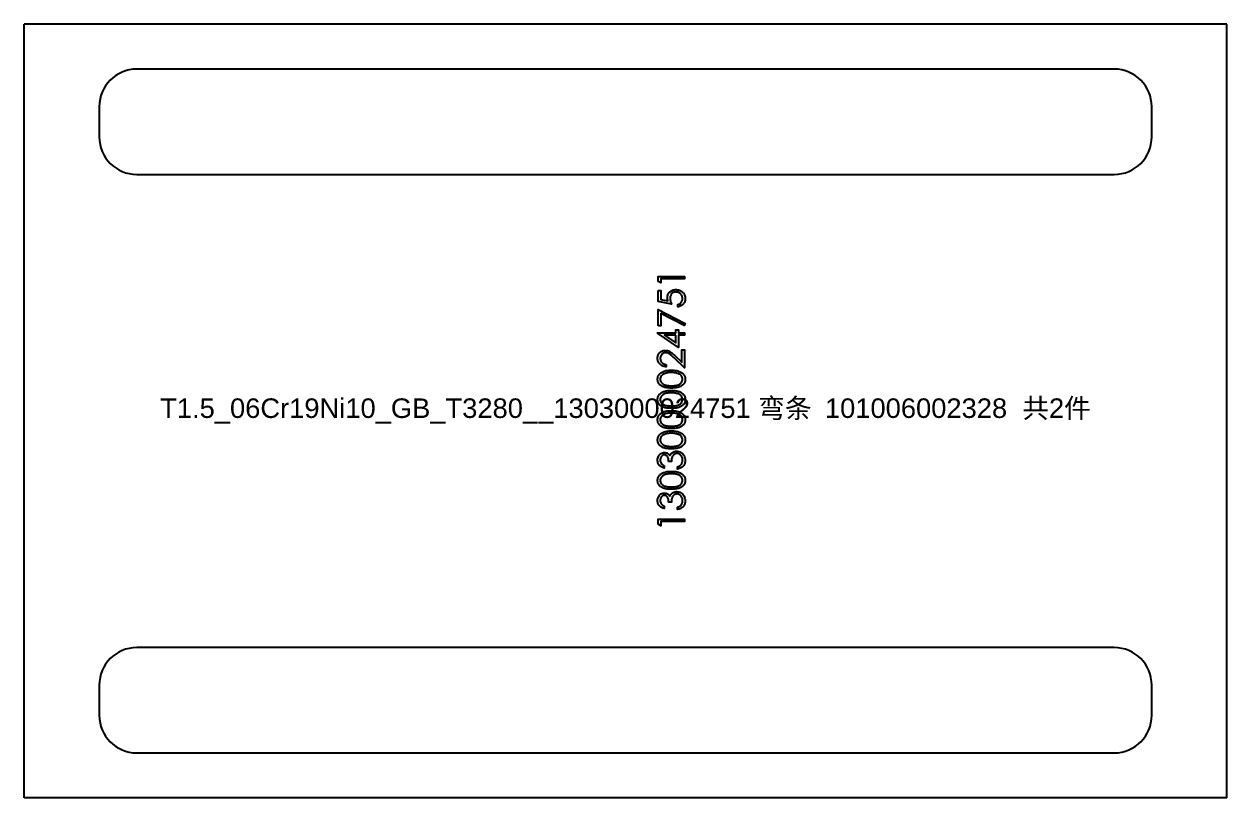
# Model space of a CAD drawing. Extents: x -16 to 22649, y -4599 to 814.
# Drawn here: x 1464.4 to 1624.4, y -1448.7 to -1345.7 of the extents above; entities that cross this region are included whole.
import ezdxf

# ---------------------------------------------------------------- set-up
doc = ezdxf.new("R2010")
doc.units = 0
doc.header["$MEASUREMENT"] = 0
doc.linetypes.add('CENTERX2', pattern=[20.32, 12.7, -2.54, 2.54, -2.54])
doc.layers.get('0').update_dxf_attribs({"linetype": 'CONTINUOUS'})
for name, color, linetype in [('1', 6, 'CENTERX2'), ('S1', 7, 'CONTINUOUS'), ('SLD-0', 7, 'CONTINUOUS')]:
    doc.layers.add(name, color=color, linetype=linetype)
doc.styles.get("Standard").update_dxf_attribs({"font": 'arial.ttf'})

# ---------------------------------------------------------------- blocks, each defined once
blk = doc.blocks.new('1303000024751_弯条_101006002')
at = {"layer": '1', "color": 6, "linetype": 'CONTINUOUS', "flags": 128}
for points in [[(4.36, 17.25), (4.36, 17.9), (4.36, 17.9), (7.86, 17.9), (7.86, 17.9), (7.86, 17.59), (7.86, 17.59), (4.71, 17.59), (4.71, 17.59), (4.71, 17.05), (4.71, 17.05), (4.36, 17.25)], [(4.36, 16.02), (4.71, 16.02), (4.71, 16.02), (4.71, 14.83), (4.71, 14.83), (5.63, 14.64), (5.63, 14.64), (5.61, 14.75), (5.58, 14.86), (5.57, 14.96), (5.57, 15.05), (5.57, 15.05), (5.57, 15.17), (5.59, 15.28), (5.61, 15.39), (5.65, 15.49), (5.69, 15.58), (5.75, 15.67), (5.81, 15.76), (5.89, 15.84), (5.97, 15.91), (6.06, 15.98), (6.15, 16.03), (6.25, 16.07), (6.36, 16.11), (6.47, 16.13), (6.59, 16.15), (6.71, 16.15), (6.71, 16.15), (6.8, 16.15), (6.88, 16.14), (6.96, 16.13), (7.04, 16.11), (7.12, 16.09), (7.2, 16.06), (7.27, 16.03), (7.35, 15.99), (7.42, 15.95), (7.48, 15.9), (7.55, 15.86), (7.6, 15.8), (7.66, 15.75), (7.71, 15.69), (7.75, 15.63), (7.79, 15.56), (7.83, 15.49), (7.86, 15.42), (7.88, 15.34), (7.91, 15.27), (7.92, 15.19), (7.94, 15.1), (7.94, 15.02), (7.94, 14.93), (7.94, 14.93), (7.94, 14.83), (7.93, 14.73), (7.91, 14.63), (7.88, 14.54), (7.84, 14.45), (7.79, 14.37), (7.73, 14.29), (7.67, 14.21), (7.6, 14.14), (7.52, 14.08), (7.44, 14.03), (7.35, 13.98), (7.26, 13.94), (7.17, 13.91), (7.06, 13.88), (6.96, 13.86), (6.96, 13.86), (6.96, 14.18), (6.96, 14.18), (7.06, 14.2), (7.15, 14.23), (7.23, 14.27), (7.3, 14.32), (7.36, 14.38), (7.41, 14.44), (7.46, 14.51), (7.51, 14.59), (7.54, 14.68), (7.57, 14.77), (7.58, 14.86), (7.59, 14.95), (7.59, 14.95), (7.58, 15.04), (7.57, 15.13), (7.55, 15.21), (7.52, 15.29), (7.49, 15.37), (7.44, 15.44), (7.39, 15.51), (7.33, 15.58), (7.27, 15.64), (7.2, 15.69), (7.12, 15.74), (7.05, 15.77), (6.97, 15.8), (6.88, 15.82), (6.79, 15.83), (6.7, 15.84), (6.7, 15.84), (6.61, 15.83), (6.53, 15.82), (6.46, 15.81), (6.39, 15.78), (6.32, 15.75), (6.26, 15.71), (6.2, 15.66), (6.14, 15.61), (6.09, 15.55), (6.05, 15.48), (6.01, 15.41), (5.98, 15.34), (5.96, 15.26), (5.94, 15.18), (5.93, 15.09), (5.93, 14.99), (5.93, 14.99), (5.93, 14.91), (5.94, 14.83), (5.95, 14.74), (5.97, 14.64), (6, 14.54), (6.03, 14.44), (6.06, 14.33), (6.11, 14.22), (6.11, 14.22), (4.36, 14.58), (4.36, 14.58), (4.36, 16.02)], [(4.36, 11.35), (4.36, 13.5), (4.36, 13.5), (7.94, 11.66), (7.94, 11.66), (7.8, 11.39), (7.8, 11.39), (4.71, 12.97), (4.71, 12.97), (4.71, 11.35), (4.71, 11.35), (4.36, 11.35)], [(4.27, 10.34), (4.27, 10.41), (4.27, 10.41), (6.69, 10.41), (6.69, 10.41), (6.69, 10.81), (6.69, 10.81), (7.05, 10.81), (7.05, 10.81), (7.05, 10.41), (7.05, 10.41), (7.86, 10.41), (7.86, 10.41), (7.86, 10.09), (7.86, 10.09), (7.05, 10.09), (7.05, 10.09), (7.05, 8.43), (7.05, 8.43), (4.27, 10.34)], [(6.69, 10.09), (5.17, 10.09), (5.17, 10.09), (6.69, 9.05), (6.69, 9.05), (6.69, 10.09)], [(5.43, 6.19), (5.43, 5.88), (5.43, 5.88), (5.31, 5.88), (5.19, 5.9), (5.08, 5.93), (4.97, 5.97), (4.87, 6.01), (4.77, 6.07), (4.68, 6.14), (4.59, 6.21), (4.52, 6.3), (4.45, 6.39), (4.39, 6.48), (4.35, 6.58), (4.31, 6.68), (4.29, 6.79), (4.27, 6.9), (4.27, 7.02), (4.27, 7.02), (4.27, 7.13), (4.29, 7.24), (4.31, 7.35), (4.34, 7.45), (4.39, 7.54), (4.44, 7.62), (4.5, 7.71), (4.58, 7.78), (4.65, 7.85), (4.74, 7.91), (4.82, 7.96), (4.91, 8), (5.01, 8.03), (5.1, 8.06), (5.2, 8.07), (5.31, 8.07), (5.31, 8.07), (5.45, 8.07), (5.59, 8.04), (5.73, 7.99), (5.86, 7.93), (5.93, 7.89), (6, 7.84), (6.08, 7.78), (6.16, 7.72), (6.26, 7.64), (6.35, 7.56), (6.45, 7.47), (6.56, 7.37), (6.56, 7.37), (7.5, 6.49), (7.5, 6.49), (7.5, 8.12), (7.5, 8.12), (7.86, 8.12), (7.86, 8.12), (7.86, 5.74), (7.86, 5.74), (6.41, 7.1), (6.41, 7.1), (6.3, 7.2), (6.21, 7.29), (6.12, 7.37), (6.03, 7.44), (5.96, 7.5), (5.89, 7.56), (5.83, 7.6), (5.77, 7.64), (5.67, 7.69), (5.56, 7.73), (5.45, 7.75), (5.33, 7.76), (5.33, 7.76), (5.26, 7.76), (5.19, 7.75), (5.13, 7.73), (5.06, 7.71), (5, 7.67), (4.94, 7.64), (4.89, 7.59), (4.83, 7.54), (4.78, 7.48), (4.74, 7.42), (4.71, 7.36), (4.68, 7.3), (4.65, 7.23), (4.64, 7.15), (4.63, 7.08), (4.62, 7), (4.62, 7), (4.63, 6.92), (4.64, 6.84), (4.65, 6.77), (4.68, 6.69), (4.71, 6.63), (4.74, 6.56), (4.79, 6.5), (4.84, 6.44), (4.89, 6.39), (4.95, 6.34), (5.02, 6.3), (5.09, 6.27), (5.17, 6.24), (5.25, 6.22), (5.34, 6.2), (5.43, 6.19)], [(6.11, 3.05), (5.94, 3.05), (5.78, 3.06), (5.63, 3.07), (5.49, 3.09), (5.36, 3.11), (5.24, 3.13), (5.13, 3.16), (5.03, 3.2), (4.94, 3.24), (4.86, 3.28), (4.78, 3.33), (4.7, 3.38), (4.63, 3.43), (4.57, 3.49), (4.51, 3.55), (4.46, 3.62), (4.42, 3.68), (4.38, 3.75), (4.34, 3.83), (4.31, 3.9), (4.29, 3.98), (4.28, 4.06), (4.27, 4.14), (4.27, 4.22), (4.27, 4.22), (4.27, 4.3), (4.28, 4.38), (4.29, 4.46), (4.31, 4.54), (4.34, 4.62), (4.38, 4.69), (4.42, 4.76), (4.46, 4.83), (4.51, 4.9), (4.57, 4.96), (4.64, 5.02), (4.71, 5.08), (4.78, 5.13), (4.87, 5.18), (4.96, 5.23), (5.05, 5.27), (5.15, 5.3), (5.26, 5.34), (5.38, 5.37), (5.51, 5.39), (5.65, 5.4), (5.79, 5.42), (5.95, 5.42), (6.11, 5.43), (6.11, 5.43), (6.27, 5.42), (6.42, 5.42), (6.56, 5.4), (6.7, 5.39), (6.83, 5.37), (6.94, 5.34), (7.06, 5.31), (7.16, 5.27), (7.25, 5.23), (7.34, 5.18), (7.42, 5.14), (7.5, 5.08), (7.57, 5.03), (7.63, 4.97), (7.69, 4.9), (7.75, 4.83), (7.79, 4.76), (7.83, 4.69), (7.87, 4.62), (7.9, 4.54), (7.92, 4.46), (7.93, 4.38), (7.94, 4.3), (7.94, 4.22), (7.94, 4.22), (7.94, 4.14), (7.93, 4.06), (7.92, 3.98), (7.9, 3.9), (7.87, 3.83), (7.84, 3.76), (7.8, 3.69), (7.75, 3.62), (7.7, 3.55), (7.64, 3.49), (7.58, 3.43), (7.51, 3.38), (7.44, 3.33), (7.36, 3.28), (7.27, 3.24), (7.18, 3.2), (7.08, 3.16), (6.97, 3.13), (6.85, 3.11), (6.72, 3.09), (6.58, 3.07), (6.43, 3.06), (6.27, 3.05), (6.11, 3.05)], [(6.11, 3.36), (6.25, 3.36), (6.38, 3.37), (6.5, 3.38), (6.61, 3.39), (6.72, 3.41), (6.82, 3.42), (6.9, 3.45), (6.98, 3.47), (7.05, 3.5), (7.12, 3.53), (7.18, 3.57), (7.24, 3.6), (7.3, 3.64), (7.35, 3.69), (7.39, 3.74), (7.43, 3.79), (7.5, 3.89), (7.55, 4), (7.58, 4.11), (7.59, 4.23), (7.59, 4.23), (7.58, 4.35), (7.55, 4.46), (7.5, 4.57), (7.44, 4.67), (7.4, 4.72), (7.35, 4.77), (7.3, 4.81), (7.25, 4.85), (7.19, 4.89), (7.13, 4.92), (7.06, 4.95), (6.99, 4.98), (6.99, 4.98), (6.89, 5.01), (6.79, 5.04), (6.69, 5.06), (6.58, 5.08), (6.47, 5.09), (6.35, 5.1), (6.23, 5.11), (6.11, 5.11), (6.11, 5.11), (5.98, 5.11), (5.86, 5.11), (5.74, 5.1), (5.64, 5.08), (5.53, 5.07), (5.44, 5.05), (5.34, 5.02), (5.26, 5), (5.18, 4.96), (5.11, 4.93), (5.04, 4.89), (4.97, 4.86), (4.92, 4.81), (4.86, 4.77), (4.82, 4.72), (4.78, 4.67), (4.71, 4.56), (4.66, 4.46), (4.63, 4.34), (4.62, 4.23), (4.62, 4.23), (4.63, 4.11), (4.66, 4), (4.71, 3.89), (4.78, 3.79), (4.82, 3.74), (4.86, 3.69), (4.91, 3.65), (4.97, 3.6), (5.02, 3.57), (5.09, 3.53), (5.15, 3.5), (5.23, 3.47), (5.31, 3.45), (5.39, 3.42), (5.49, 3.41), (5.59, 3.39), (5.71, 3.38), (5.83, 3.37), (5.96, 3.36), (6.11, 3.36)], [(6.11, 0.36), (5.94, 0.36), (5.78, 0.37), (5.63, 0.38), (5.49, 0.39), (5.36, 0.41), (5.24, 0.44), (5.13, 0.47), (5.03, 0.5), (4.94, 0.54), (4.86, 0.59), (4.78, 0.63), (4.7, 0.68), (4.63, 0.74), (4.57, 0.8), (4.51, 0.86), (4.46, 0.92), (4.42, 0.99), (4.38, 1.06), (4.34, 1.13), (4.31, 1.21), (4.29, 1.29), (4.28, 1.36), (4.27, 1.44), (4.27, 1.53), (4.27, 1.53), (4.27, 1.61), (4.28, 1.69), (4.29, 1.77), (4.31, 1.85), (4.34, 1.93), (4.38, 2), (4.42, 2.07), (4.46, 2.14), (4.51, 2.21), (4.57, 2.27), (4.64, 2.33), (4.71, 2.39), (4.78, 2.44), (4.87, 2.49), (4.96, 2.53), (5.05, 2.58), (5.15, 2.61), (5.26, 2.65), (5.38, 2.67), (5.51, 2.7), (5.65, 2.71), (5.79, 2.73), (5.95, 2.73), (6.11, 2.74), (6.11, 2.74), (6.27, 2.73), (6.42, 2.73), (6.56, 2.71), (6.7, 2.7), (6.83, 2.67), (6.94, 2.65), (7.06, 2.61), (7.16, 2.58), (7.25, 2.54), (7.34, 2.49), (7.42, 2.44), (7.5, 2.39), (7.57, 2.33), (7.63, 2.27), (7.69, 2.21), (7.75, 2.14), (7.79, 2.07), (7.83, 2), (7.87, 1.93), (7.9, 1.85), (7.92, 1.77), (7.93, 1.69), (7.94, 1.61), (7.94, 1.53), (7.94, 1.53), (7.94, 1.44), (7.93, 1.36), (7.92, 1.29), (7.9, 1.21), (7.87, 1.14), (7.84, 1.06), (7.8, 0.99), (7.75, 0.93), (7.7, 0.86), (7.64, 0.8), (7.58, 0.74), (7.51, 0.69), (7.44, 0.64), (7.36, 0.59), (7.27, 0.55), (7.18, 0.51), (7.08, 0.47), (6.97, 0.44), (6.85, 0.42), (6.72, 0.39), (6.58, 0.38), (6.43, 0.37), (6.27, 0.36), (6.11, 0.36)], [(6.11, 0.67), (6.25, 0.67), (6.38, 0.68), (6.5, 0.69), (6.61, 0.7), (6.72, 0.71), (6.82, 0.73), (6.9, 0.75), (6.98, 0.78), (7.05, 0.81), (7.12, 0.84), (7.18, 0.87), (7.24, 0.91), (7.3, 0.95), (7.35, 1), (7.39, 1.04), (7.43, 1.09), (7.5, 1.2), (7.55, 1.31), (7.58, 1.42), (7.59, 1.54), (7.59, 1.54), (7.58, 1.65), (7.55, 1.77), (7.5, 1.87), (7.44, 1.98), (7.4, 2.03), (7.35, 2.07), (7.3, 2.12), (7.25, 2.16), (7.19, 2.2), (7.13, 2.23), (7.06, 2.26), (6.99, 2.29), (6.99, 2.29), (6.89, 2.32), (6.79, 2.35), (6.69, 2.37), (6.58, 2.39), (6.47, 2.4), (6.35, 2.41), (6.23, 2.42), (6.11, 2.42), (6.11, 2.42), (5.98, 2.42), (5.86, 2.41), (5.74, 2.4), (5.64, 2.39), (5.53, 2.37), (5.44, 2.36), (5.34, 2.33), (5.26, 2.3), (5.18, 2.27), (5.11, 2.24), (5.04, 2.2), (4.97, 2.16), (4.92, 2.12), (4.86, 2.08), (4.82, 2.03), (4.78, 1.98), (4.71, 1.87), (4.66, 1.76), (4.63, 1.65), (4.62, 1.54), (4.62, 1.54), (4.63, 1.42), (4.66, 1.31), (4.71, 1.2), (4.78, 1.09), (4.82, 1.04), (4.86, 1), (4.91, 0.95), (4.97, 0.91), (5.02, 0.87), (5.09, 0.84), (5.15, 0.81), (5.23, 0.78), (5.31, 0.75), (5.39, 0.73), (5.49, 0.71), (5.59, 0.7), (5.71, 0.69), (5.83, 0.68), (5.96, 0.67), (6.11, 0.67)], [(6.11, -2.34), (5.94, -2.33), (5.78, -2.33), (5.63, -2.31), (5.49, -2.3), (5.36, -2.28), (5.24, -2.25), (5.13, -2.22), (5.03, -2.19), (4.94, -2.15), (4.86, -2.11), (4.78, -2.06), (4.7, -2.01), (4.63, -1.95), (4.57, -1.9), (4.51, -1.84), (4.46, -1.77), (4.42, -1.7), (4.38, -1.63), (4.34, -1.56), (4.31, -1.48), (4.29, -1.41), (4.28, -1.33), (4.27, -1.25), (4.27, -1.17), (4.27, -1.17), (4.27, -1.08), (4.28, -1), (4.29, -0.92), (4.31, -0.84), (4.34, -0.77), (4.38, -0.69), (4.42, -0.62), (4.46, -0.55), (4.51, -0.49), (4.57, -0.42), (4.64, -0.36), (4.71, -0.31), (4.78, -0.25), (4.87, -0.2), (4.96, -0.16), (5.05, -0.12), (5.15, -0.08), (5.26, -0.05), (5.38, -0.02), (5.51, 0), (5.65, 0.02), (5.79, 0.03), (5.95, 0.04), (6.11, 0.04), (6.11, 0.04), (6.27, 0.04), (6.42, 0.03), (6.56, 0.02), (6.7, 0), (6.83, -0.02), (6.94, -0.05), (7.06, -0.08), (7.16, -0.11), (7.25, -0.16), (7.34, -0.2), (7.42, -0.25), (7.5, -0.3), (7.57, -0.36), (7.63, -0.42), (7.69, -0.48), (7.75, -0.55), (7.79, -0.62), (7.83, -0.69), (7.87, -0.77), (7.9, -0.84), (7.92, -0.92), (7.93, -1), (7.94, -1.08), (7.94, -1.17), (7.94, -1.17), (7.94, -1.25), (7.93, -1.33), (7.92, -1.41), (7.9, -1.48), (7.87, -1.56), (7.84, -1.63), (7.8, -1.7), (7.75, -1.77), (7.7, -1.83), (7.64, -1.89), (7.58, -1.95), (7.51, -2.01), (7.44, -2.06), (7.36, -2.1), (7.27, -2.15), (7.18, -2.19), (7.08, -2.22), (6.97, -2.25), (6.85, -2.28), (6.72, -2.3), (6.58, -2.31), (6.43, -2.33), (6.27, -2.33), (6.11, -2.34)], [(6.11, -2.02), (6.25, -2.02), (6.38, -2.01), (6.5, -2.01), (6.61, -1.99), (6.72, -1.98), (6.82, -1.96), (6.9, -1.94), (6.98, -1.91), (7.05, -1.89), (7.12, -1.85), (7.18, -1.82), (7.24, -1.78), (7.3, -1.74), (7.35, -1.7), (7.39, -1.65), (7.43, -1.6), (7.5, -1.49), (7.55, -1.38), (7.58, -1.27), (7.59, -1.15), (7.59, -1.15), (7.58, -1.04), (7.55, -0.93), (7.5, -0.82), (7.44, -0.71), (7.4, -0.66), (7.35, -0.62), (7.3, -0.57), (7.25, -0.53), (7.19, -0.5), (7.13, -0.46), (7.06, -0.43), (6.99, -0.4), (6.99, -0.4), (6.89, -0.37), (6.79, -0.35), (6.69, -0.32), (6.58, -0.3), (6.47, -0.29), (6.35, -0.28), (6.23, -0.27), (6.11, -0.27), (6.11, -0.27), (5.98, -0.27), (5.86, -0.28), (5.74, -0.29), (5.64, -0.3), (5.53, -0.32), (5.44, -0.34), (5.34, -0.36), (5.26, -0.39), (5.18, -0.42), (5.11, -0.45), (5.04, -0.49), (4.97, -0.53), (4.92, -0.57), (4.86, -0.62), (4.82, -0.66), (4.78, -0.72), (4.71, -0.82), (4.66, -0.93), (4.63, -1.04), (4.62, -1.15), (4.62, -1.15), (4.63, -1.27), (4.66, -1.38), (4.71, -1.49), (4.78, -1.6), (4.82, -1.65), (4.86, -1.7), (4.91, -1.74), (4.97, -1.78), (5.02, -1.82), (5.09, -1.85), (5.15, -1.88), (5.23, -1.91), (5.31, -1.94), (5.39, -1.96), (5.49, -1.98), (5.59, -1.99), (5.71, -2.01), (5.83, -2.01), (5.96, -2.02), (6.11, -2.02)], [(6.11, -5.03), (5.94, -5.03), (5.78, -5.02), (5.63, -5.01), (5.49, -4.99), (5.36, -4.97), (5.24, -4.94), (5.13, -4.91), (5.03, -4.88), (4.94, -4.84), (4.86, -4.8), (4.78, -4.75), (4.7, -4.7), (4.63, -4.65), (4.57, -4.59), (4.51, -4.53), (4.46, -4.46), (4.42, -4.39), (4.38, -4.32), (4.34, -4.25), (4.31, -4.18), (4.29, -4.1), (4.28, -4.02), (4.27, -3.94), (4.27, -3.86), (4.27, -3.86), (4.27, -3.77), (4.28, -3.69), (4.29, -3.61), (4.31, -3.54), (4.34, -3.46), (4.38, -3.39), (4.42, -3.31), (4.46, -3.24), (4.51, -3.18), (4.57, -3.11), (4.64, -3.05), (4.71, -3), (4.78, -2.95), (4.87, -2.9), (4.96, -2.85), (5.05, -2.81), (5.15, -2.77), (5.26, -2.74), (5.38, -2.71), (5.51, -2.69), (5.65, -2.67), (5.79, -2.66), (5.95, -2.65), (6.11, -2.65), (6.11, -2.65), (6.27, -2.65), (6.42, -2.66), (6.56, -2.67), (6.7, -2.69), (6.83, -2.71), (6.94, -2.74), (7.06, -2.77), (7.16, -2.81), (7.25, -2.85), (7.34, -2.89), (7.42, -2.94), (7.5, -2.99), (7.57, -3.05), (7.63, -3.11), (7.69, -3.17), (7.75, -3.24), (7.79, -3.31), (7.83, -3.38), (7.87, -3.46), (7.9, -3.53), (7.92, -3.61), (7.93, -3.69), (7.94, -3.77), (7.94, -3.86), (7.94, -3.86), (7.94, -3.94), (7.93, -4.02), (7.92, -4.1), (7.9, -4.17), (7.87, -4.25), (7.84, -4.32), (7.8, -4.39), (7.75, -4.46), (7.7, -4.52), (7.64, -4.59), (7.58, -4.64), (7.51, -4.7), (7.44, -4.75), (7.36, -4.79), (7.27, -4.84), (7.18, -4.88), (7.08, -4.91), (6.97, -4.94), (6.85, -4.97), (6.72, -4.99), (6.58, -5.01), (6.43, -5.02), (6.27, -5.03), (6.11, -5.03)], [(6.11, -4.71), (6.25, -4.71), (6.38, -4.71), (6.5, -4.7), (6.61, -4.69), (6.72, -4.67), (6.82, -4.65), (6.9, -4.63), (6.98, -4.61), (7.05, -4.58), (7.12, -4.55), (7.18, -4.51), (7.24, -4.47), (7.3, -4.43), (7.35, -4.39), (7.39, -4.34), (7.43, -4.29), (7.5, -4.18), (7.55, -4.07), (7.58, -3.96), (7.59, -3.85), (7.59, -3.85), (7.58, -3.73), (7.55, -3.62), (7.5, -3.51), (7.44, -3.41), (7.4, -3.36), (7.35, -3.31), (7.3, -3.27), (7.25, -3.23), (7.19, -3.19), (7.13, -3.16), (7.06, -3.12), (6.99, -3.1), (6.99, -3.1), (6.89, -3.07), (6.79, -3.04), (6.69, -3.02), (6.58, -3), (6.47, -2.98), (6.35, -2.97), (6.23, -2.97), (6.11, -2.96), (6.11, -2.96), (5.98, -2.97), (5.86, -2.97), (5.74, -2.98), (5.64, -2.99), (5.53, -3.01), (5.44, -3.03), (5.34, -3.05), (5.26, -3.08), (5.18, -3.11), (5.11, -3.15), (5.04, -3.18), (4.97, -3.22), (4.92, -3.26), (4.86, -3.31), (4.82, -3.36), (4.78, -3.41), (4.71, -3.51), (4.66, -3.62), (4.63, -3.73), (4.62, -3.85), (4.62, -3.85), (4.63, -3.96), (4.66, -4.08), (4.71, -4.18), (4.78, -4.29), (4.82, -4.34), (4.86, -4.39), (4.91, -4.43), (4.97, -4.47), (5.02, -4.51), (5.09, -4.55), (5.15, -4.58), (5.23, -4.61), (5.31, -4.63), (5.39, -4.65), (5.49, -4.67), (5.59, -4.69), (5.71, -4.7), (5.83, -4.71), (5.96, -4.71), (6.11, -4.71)], [(5.16, -7.27), (5.16, -7.59), (5.16, -7.59), (5.06, -7.56), (4.96, -7.52), (4.87, -7.49), (4.78, -7.44), (4.7, -7.39), (4.63, -7.34), (4.56, -7.27), (4.5, -7.21), (4.44, -7.13), (4.4, -7.06), (4.36, -6.98), (4.32, -6.9), (4.3, -6.82), (4.28, -6.73), (4.27, -6.64), (4.27, -6.54), (4.27, -6.54), (4.27, -6.41), (4.3, -6.27), (4.34, -6.15), (4.39, -6.03), (4.46, -5.91), (4.54, -5.81), (4.63, -5.73), (4.73, -5.65), (4.84, -5.6), (4.95, -5.55), (5.06, -5.53), (5.17, -5.52), (5.17, -5.52), (5.29, -5.53), (5.39, -5.55), (5.49, -5.58), (5.58, -5.62), (5.67, -5.68), (5.75, -5.75), (5.83, -5.83), (5.89, -5.93), (5.89, -5.93), (5.95, -5.82), (6.02, -5.72), (6.1, -5.63), (6.19, -5.55), (6.19, -5.55), (6.26, -5.5), (6.34, -5.46), (6.41, -5.42), (6.49, -5.39), (6.57, -5.37), (6.65, -5.36), (6.73, -5.35), (6.82, -5.34), (6.82, -5.34), (6.96, -5.35), (7.1, -5.38), (7.25, -5.43), (7.38, -5.5), (7.51, -5.59), (7.62, -5.69), (7.72, -5.81), (7.8, -5.94), (7.86, -6.08), (7.91, -6.23), (7.94, -6.39), (7.94, -6.55), (7.94, -6.55), (7.94, -6.66), (7.93, -6.77), (7.91, -6.88), (7.88, -6.97), (7.84, -7.07), (7.8, -7.16), (7.74, -7.24), (7.68, -7.32), (7.61, -7.39), (7.54, -7.46), (7.45, -7.52), (7.36, -7.57), (7.26, -7.62), (7.15, -7.66), (7.04, -7.69), (6.91, -7.72), (6.91, -7.72), (6.91, -7.41), (6.91, -7.41), (6.99, -7.38), (7.07, -7.35), (7.14, -7.32), (7.2, -7.29), (7.26, -7.25), (7.31, -7.22), (7.36, -7.18), (7.4, -7.13), (7.4, -7.13), (7.44, -7.07), (7.48, -7.01), (7.51, -6.94), (7.54, -6.87), (7.56, -6.8), (7.57, -6.72), (7.58, -6.63), (7.59, -6.55), (7.59, -6.55), (7.58, -6.45), (7.57, -6.36), (7.56, -6.27), (7.53, -6.18), (7.5, -6.11), (7.46, -6.03), (7.42, -5.96), (7.36, -5.9), (7.31, -5.84), (7.25, -5.79), (7.19, -5.75), (7.12, -5.72), (7.06, -5.69), (6.99, -5.67), (6.92, -5.66), (6.85, -5.66), (6.85, -5.66), (6.75, -5.66), (6.65, -5.69), (6.56, -5.72), (6.47, -5.78), (6.39, -5.84), (6.32, -5.92), (6.26, -6.01), (6.21, -6.1), (6.19, -6.16), (6.17, -6.22), (6.16, -6.29), (6.14, -6.36), (6.13, -6.44), (6.12, -6.53), (6.11, -6.63), (6.11, -6.73), (6.11, -6.73), (5.75, -6.73), (5.75, -6.73), (5.74, -6.6), (5.73, -6.48), (5.7, -6.36), (5.66, -6.25), (5.62, -6.15), (5.57, -6.06), (5.51, -5.99), (5.45, -5.93), (5.39, -5.89), (5.32, -5.86), (5.25, -5.84), (5.17, -5.84), (5.17, -5.84), (5.12, -5.84), (5.07, -5.85), (5.01, -5.86), (4.97, -5.89), (4.92, -5.91), (4.87, -5.95), (4.83, -5.99), (4.79, -6.04), (4.75, -6.09), (4.72, -6.14), (4.69, -6.2), (4.67, -6.26), (4.65, -6.33), (4.63, -6.39), (4.63, -6.46), (4.62, -6.54), (4.62, -6.54), (4.63, -6.66), (4.66, -6.77), (4.69, -6.87), (4.75, -6.97), (4.78, -7.01), (4.82, -7.05), (4.86, -7.09), (4.91, -7.13), (4.97, -7.17), (5.03, -7.21), (5.09, -7.24), (5.16, -7.27)], [(6.11, -10.41), (5.94, -10.41), (5.78, -10.4), (5.63, -10.39), (5.49, -10.38), (5.36, -10.35), (5.24, -10.33), (5.13, -10.3), (5.03, -10.26), (4.94, -10.23), (4.86, -10.18), (4.78, -10.14), (4.7, -10.09), (4.63, -10.03), (4.57, -9.97), (4.51, -9.91), (4.46, -9.85), (4.42, -9.78), (4.38, -9.71), (4.34, -9.63), (4.31, -9.56), (4.29, -9.48), (4.28, -9.4), (4.27, -9.32), (4.27, -9.24), (4.27, -9.24), (4.27, -9.16), (4.28, -9.08), (4.29, -9), (4.31, -8.92), (4.34, -8.84), (4.38, -8.77), (4.42, -8.7), (4.46, -8.63), (4.51, -8.56), (4.57, -8.5), (4.64, -8.44), (4.71, -8.38), (4.78, -8.33), (4.87, -8.28), (4.96, -8.24), (5.05, -8.19), (5.15, -8.16), (5.26, -8.12), (5.38, -8.1), (5.51, -8.07), (5.65, -8.06), (5.79, -8.04), (5.95, -8.04), (6.11, -8.03), (6.11, -8.03), (6.27, -8.04), (6.42, -8.04), (6.56, -8.06), (6.7, -8.07), (6.83, -8.1), (6.94, -8.12), (7.06, -8.15), (7.16, -8.19), (7.25, -8.23), (7.34, -8.28), (7.42, -8.33), (7.5, -8.38), (7.57, -8.44), (7.63, -8.5), (7.69, -8.56), (7.75, -8.63), (7.79, -8.7), (7.83, -8.77), (7.87, -8.84), (7.9, -8.92), (7.92, -9), (7.93, -9.08), (7.94, -9.16), (7.94, -9.24), (7.94, -9.24), (7.94, -9.32), (7.93, -9.4), (7.92, -9.48), (7.9, -9.56), (7.87, -9.63), (7.84, -9.71), (7.8, -9.78), (7.75, -9.84), (7.7, -9.91), (7.64, -9.97), (7.58, -10.03), (7.51, -10.08), (7.44, -10.13), (7.36, -10.18), (7.27, -10.22), (7.18, -10.26), (7.08, -10.3), (6.97, -10.33), (6.85, -10.35), (6.72, -10.37), (6.58, -10.39), (6.43, -10.4), (6.27, -10.41), (6.11, -10.41)], [(6.11, -10.1), (6.25, -10.1), (6.38, -10.09), (6.5, -10.08), (6.61, -10.07), (6.72, -10.06), (6.82, -10.04), (6.9, -10.02), (6.98, -9.99), (7.05, -9.96), (7.12, -9.93), (7.18, -9.9), (7.24, -9.86), (7.3, -9.82), (7.35, -9.77), (7.39, -9.73), (7.43, -9.67), (7.5, -9.57), (7.55, -9.46), (7.58, -9.35), (7.59, -9.23), (7.59, -9.23), (7.58, -9.12), (7.55, -9), (7.5, -8.9), (7.44, -8.79), (7.4, -8.74), (7.35, -8.7), (7.3, -8.65), (7.25, -8.61), (7.19, -8.57), (7.13, -8.54), (7.06, -8.51), (6.99, -8.48), (6.99, -8.48), (6.89, -8.45), (6.79, -8.42), (6.69, -8.4), (6.58, -8.38), (6.47, -8.37), (6.35, -8.36), (6.23, -8.35), (6.11, -8.35), (6.11, -8.35), (5.98, -8.35), (5.86, -8.36), (5.74, -8.37), (5.64, -8.38), (5.53, -8.39), (5.44, -8.41), (5.34, -8.44), (5.26, -8.47), (5.18, -8.5), (5.11, -8.53), (5.04, -8.57), (4.97, -8.61), (4.92, -8.65), (4.86, -8.69), (4.82, -8.74), (4.78, -8.79), (4.71, -8.9), (4.66, -9.01), (4.63, -9.12), (4.62, -9.23), (4.62, -9.23), (4.63, -9.35), (4.66, -9.46), (4.71, -9.57), (4.78, -9.67), (4.82, -9.73), (4.86, -9.77), (4.91, -9.82), (4.97, -9.86), (5.02, -9.89), (5.09, -9.93), (5.15, -9.96), (5.23, -9.99), (5.31, -10.02), (5.39, -10.04), (5.49, -10.06), (5.59, -10.07), (5.71, -10.08), (5.83, -10.09), (5.96, -10.1), (6.11, -10.1)], [(5.16, -12.66), (5.16, -12.97), (5.16, -12.97), (5.06, -12.94), (4.96, -12.91), (4.87, -12.87), (4.78, -12.83), (4.7, -12.78), (4.63, -12.72), (4.56, -12.66), (4.5, -12.59), (4.44, -12.52), (4.4, -12.44), (4.36, -12.37), (4.32, -12.29), (4.3, -12.2), (4.28, -12.11), (4.27, -12.02), (4.27, -11.93), (4.27, -11.93), (4.27, -11.79), (4.3, -11.66), (4.34, -11.53), (4.39, -11.41), (4.46, -11.3), (4.54, -11.2), (4.63, -11.11), (4.73, -11.04), (4.84, -10.98), (4.95, -10.94), (5.06, -10.91), (5.17, -10.91), (5.17, -10.91), (5.29, -10.91), (5.39, -10.93), (5.49, -10.96), (5.58, -11.01), (5.67, -11.07), (5.75, -11.14), (5.83, -11.22), (5.89, -11.31), (5.89, -11.31), (5.95, -11.2), (6.02, -11.1), (6.1, -11.01), (6.19, -10.94), (6.19, -10.94), (6.26, -10.89), (6.34, -10.84), (6.41, -10.81), (6.49, -10.78), (6.57, -10.76), (6.65, -10.74), (6.73, -10.73), (6.82, -10.73), (6.82, -10.73), (6.96, -10.74), (7.1, -10.77), (7.25, -10.82), (7.38, -10.89), (7.51, -10.97), (7.62, -11.07), (7.72, -11.19), (7.8, -11.32), (7.86, -11.46), (7.91, -11.61), (7.94, -11.77), (7.94, -11.94), (7.94, -11.94), (7.94, -12.05), (7.93, -12.16), (7.91, -12.26), (7.88, -12.36), (7.84, -12.45), (7.8, -12.54), (7.74, -12.62), (7.68, -12.7), (7.61, -12.78), (7.54, -12.84), (7.45, -12.9), (7.36, -12.96), (7.26, -13), (7.15, -13.04), (7.04, -13.08), (6.91, -13.1), (6.91, -13.1), (6.91, -12.79), (6.91, -12.79), (6.99, -12.77), (7.07, -12.74), (7.14, -12.71), (7.2, -12.67), (7.26, -12.64), (7.31, -12.6), (7.36, -12.56), (7.4, -12.52), (7.4, -12.52), (7.44, -12.46), (7.48, -12.39), (7.51, -12.33), (7.54, -12.26), (7.56, -12.18), (7.57, -12.1), (7.58, -12.02), (7.59, -11.93), (7.59, -11.93), (7.58, -11.83), (7.57, -11.74), (7.56, -11.65), (7.53, -11.57), (7.5, -11.49), (7.46, -11.42), (7.42, -11.35), (7.36, -11.29), (7.31, -11.23), (7.25, -11.18), (7.19, -11.14), (7.12, -11.1), (7.06, -11.07), (6.99, -11.06), (6.92, -11.04), (6.85, -11.04), (6.85, -11.04), (6.75, -11.05), (6.65, -11.07), (6.56, -11.11), (6.47, -11.16), (6.39, -11.23), (6.32, -11.3), (6.26, -11.39), (6.21, -11.49), (6.19, -11.54), (6.17, -11.6), (6.16, -11.67), (6.14, -11.75), (6.13, -11.83), (6.12, -11.92), (6.11, -12.01), (6.11, -12.12), (6.11, -12.12), (5.75, -12.12), (5.75, -12.12), (5.74, -11.99), (5.73, -11.86), (5.7, -11.75), (5.66, -11.64), (5.62, -11.53), (5.57, -11.45), (5.51, -11.38), (5.45, -11.32), (5.39, -11.28), (5.32, -11.24), (5.25, -11.23), (5.17, -11.22), (5.17, -11.22), (5.12, -11.22), (5.07, -11.23), (5.01, -11.25), (4.97, -11.27), (4.92, -11.3), (4.87, -11.33), (4.83, -11.37), (4.79, -11.42), (4.75, -11.47), (4.72, -11.53), (4.69, -11.58), (4.67, -11.65), (4.65, -11.71), (4.63, -11.78), (4.63, -11.85), (4.62, -11.92), (4.62, -11.92), (4.63, -12.04), (4.66, -12.15), (4.69, -12.26), (4.75, -12.35), (4.78, -12.4), (4.82, -12.44), (4.86, -12.48), (4.91, -12.52), (4.97, -12.55), (5.03, -12.59), (5.09, -12.62), (5.16, -12.66)], [(4.36, -15.05), (4.36, -14.41), (4.36, -14.41), (7.86, -14.41), (7.86, -14.41), (7.86, -14.72), (7.86, -14.72), (4.71, -14.72), (4.71, -14.72), (4.71, -15.26), (4.71, -15.26), (4.36, -15.05)]]:
    blk.add_lwpolyline(points, dxfattribs=at)
at = {"layer": 'SLD-0', "linetype": 'CONTINUOUS'}
for p, q in [((80, 51.48), (-80, 51.48)), ((-80, -51.48), (-80, 51.48)), ((80, -51.48), (80, 51.48)), ((65, 45.48), (-65, 45.48)), ((-70, 40.48), (-70, 36.48)), ((70, 36.48), (70, 40.48)), ((-65, 31.48), (65, 31.48)), ((65, -31.48), (-65, -31.48)), ((-70, -36.48), (-70, -40.48)), ((70, -40.48), (70, -36.48)), ((-65, -45.48), (65, -45.48)), ((80, -51.48), (-80, -51.48))]:
    blk.add_line(p, q, dxfattribs=at)
for centre, start, end in [((-65, 40.48), 90, 180), ((65, 40.48), 0, 90), ((-65, 36.48), 180, 270), ((65, 36.48), 270, 0), ((-65, -36.48), 90, 180), ((65, -36.48), 0, 90), ((-65, -40.48), 180, 270), ((65, -40.48), 270, 0)]:
    blk.add_arc(centre, 5, start, end, dxfattribs=at)
at = {"layer": 'S1', "color": 3, "insert": (0, 0), "char_height": 2.6, "attachment_point": 5}
blk.add_mtext('T1.5_06Cr19Ni10_GB_T3280__1303000024751 {\\fSimSun|b0|i0|c134|p2;弯条 }101006002328  {\\fSimSun|b0|i0|c134|p2;共}2{\\fSimSun|b0|i0|c134|p2;件}', dxfattribs=at)

msp = doc.modelspace()

# ---------------------------------------------------------------- block references
msp.add_blockref('1303000024751_弯条_101006002', (1544.36241, -1397.19461))

doc.saveas('drawing.dxf')
